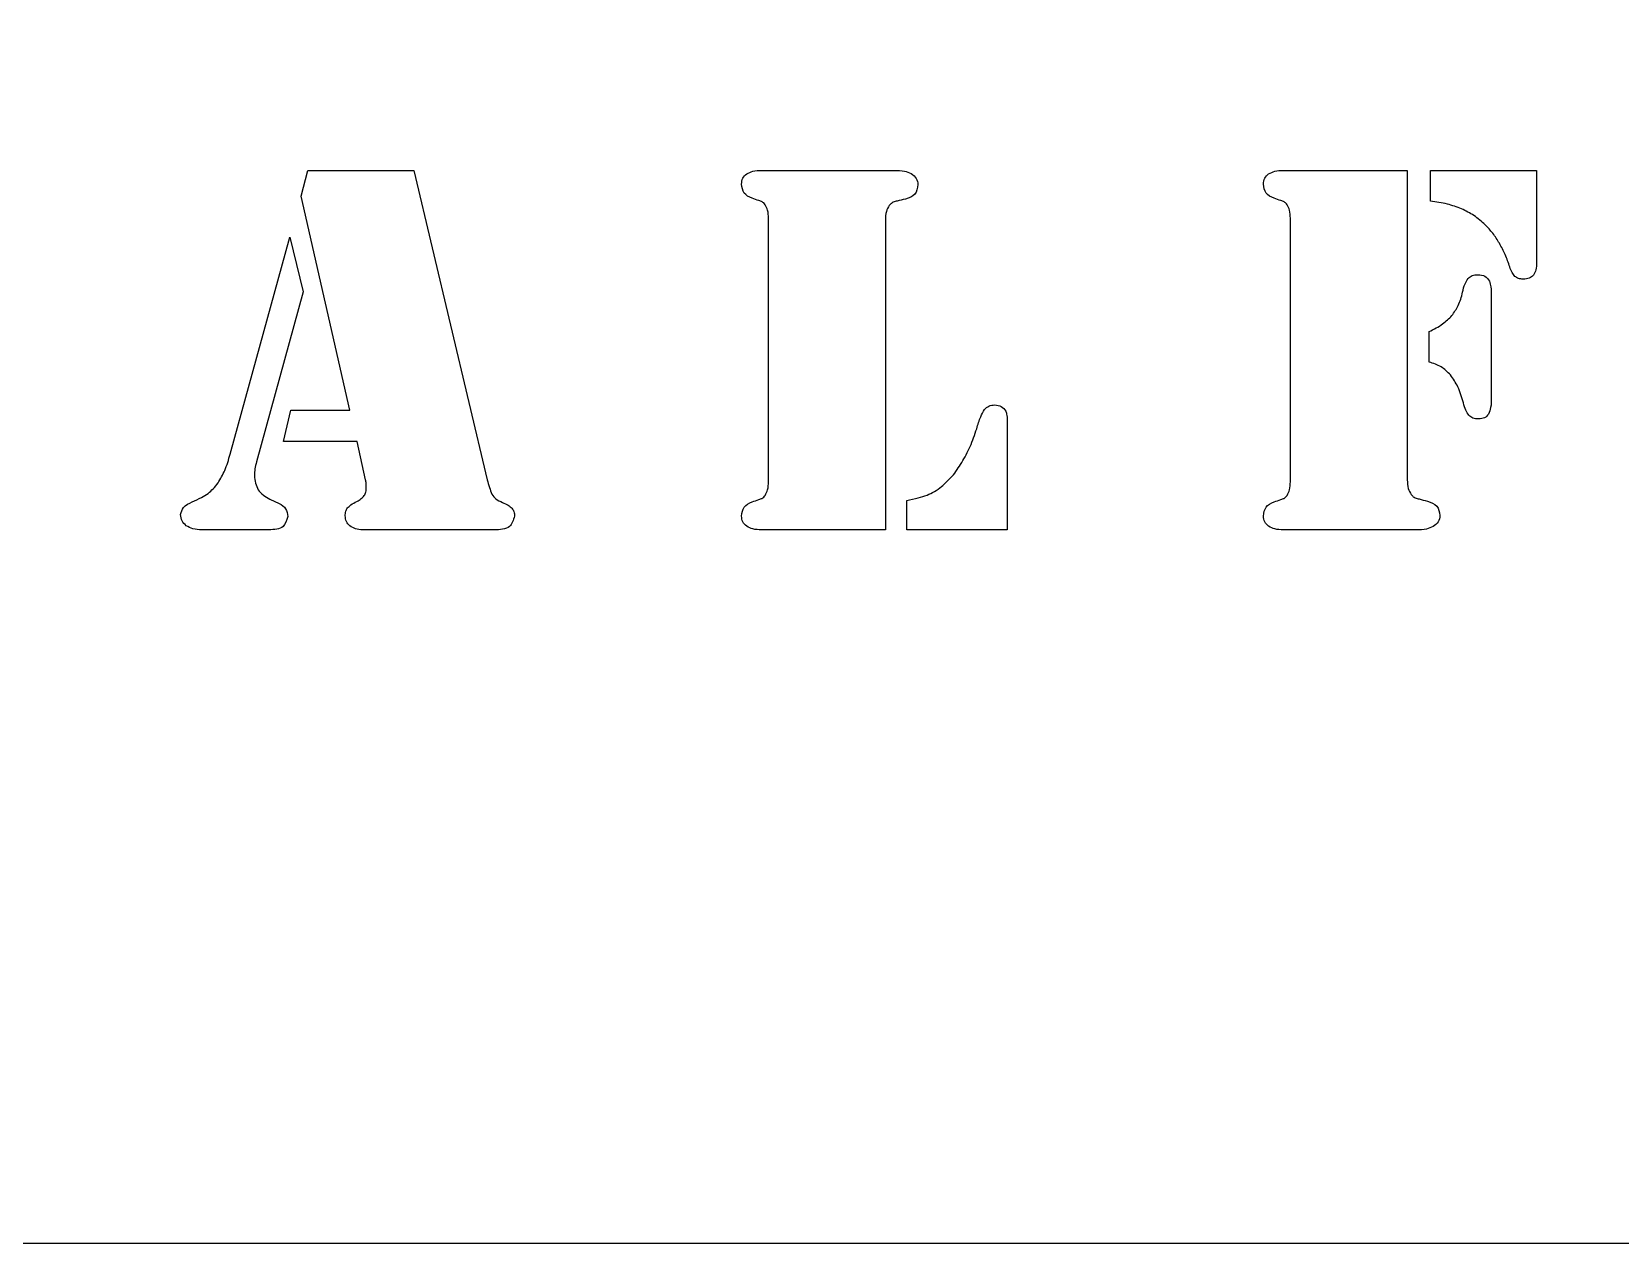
# Model space of a CAD drawing. Header units: millimetres. Extents: x 0 to 850, y -340 to 510.
# Drawn here: x 230.9 to 456.2, y -340 to -168.1 of the extents above; entities that cross this region are included whole.
import ezdxf

# ---------------------------------------------------------------- set-up
doc = ezdxf.new("R2010")
doc.units = ezdxf.units.MM
doc.layers.get('0').update_dxf_attribs({"linetype": 'CONTINUOUS'})

msp = doc.modelspace()

# ---------------------------------------------------------------- linework, layer by layer
for p, q in [((269.12, -191.43), (270.05, -187.77)), ((270.05, -187.77), (285.11, -187.77)), ((285.11, -187.77), (295.5, -231.67)), ((334.38, -187.77), (353.29, -187.77)), ((408.43, -187.77), (426.03, -187.77)), ((426.03, -187.77), (426.03, -231.67)), ((429.31, -192.14), (429.31, -187.77)), ((429.31, -187.77), (444.37, -187.77)), ((444.37, -187.77), (444.37, -200.81)), ((276, -221.81), (269.12, -191.43)), ((335.39, -231.97), (335.39, -194.57)), ((351.98, -194.83), (351.98, -238.77)), ((409.44, -231.97), (409.44, -194.57)), ((259.03, -228.05), (267.48, -197.26)), ((267.48, -197.26), (269.38, -204.99)), ((269.38, -204.99), (262.77, -229.13)), ((437.94, -205.7), (437.94, -219.94)), ((429.13, -214.97), (429.13, -210.64)), ((266.62, -226.25), (267.63, -221.81)), ((267.63, -221.81), (276, -221.81)), ((369.28, -223.56), (369.28, -238.77)), ((277.04, -226.25), (266.62, -226.25)), ((278.24, -231.67), (277.04, -226.25)), ((264.67, -234.44), (265.98, -235.03)), ((355.01, -238.77), (355.01, -234.59)), ((264.49, -238.77), (255, -238.77)), ((296.47, -238.77), (277.83, -238.77)), ((351.98, -238.77), (334.38, -238.77)), ((369.28, -238.77), (355.01, -238.77)), ((427.33, -238.77), (408.43, -238.77))]:
    msp.add_line(p, q)
msp.add_lwpolyline([(850, 510), (0, 510), (0, -340), (850, -340)], close=True)
for points, knots in [([(331.58, -189.71), (331.61, -189.42), (331.67, -188.85), (332.1, -188.46), (332.31, -188.27)], [0, 0, 0, 0, 0.0995854, 0.1960917, 0.1960917, 0.1960917, 0.1960917]), ([(332.31, -188.27), (332.6, -188.13), (333.25, -187.8), (333.98, -187.78), (334.38, -187.77)], [0, 0, 0, 0, 0.1129812, 0.2538745, 0.2538745, 0.2538745, 0.2538745]), ([(353.29, -187.77), (353.77, -187.77), (354.58, -187.78), (355.33, -188.09), (355.64, -188.22)], [0, 0, 0, 0, 0.1664568, 0.2842855, 0.2842855, 0.2842855, 0.2842855]), ([(355.64, -188.22), (355.93, -188.43), (356.47, -188.82), (356.57, -189.48), (356.61, -189.79)], [0, 0, 0, 0, 0.1181512, 0.2253265, 0.2253265, 0.2253265, 0.2253265]), ([(405.63, -189.71), (405.65, -189.42), (405.71, -188.85), (406.14, -188.46), (406.35, -188.27)], [0, 0, 0, 0, 0.0995854, 0.1960917, 0.1960917, 0.1960917, 0.1960917]), ([(406.35, -188.27), (406.64, -188.13), (407.29, -187.8), (408.02, -187.78), (408.43, -187.77)], [0, 0, 0, 0, 0.1129812, 0.2538745, 0.2538745, 0.2538745, 0.2538745]), ([(333.08, -191.73), (332.64, -191.53), (331.78, -191.12), (331.65, -190.18), (331.58, -189.71)], [0, 0, 0, 0, 0.1584858, 0.3142666, 0.3142666, 0.3142666, 0.3142666]), ([(356.61, -189.79), (356.53, -190.29), (356.35, -191.33), (355.34, -191.67), (354.82, -191.84)], [0, 0, 0, 0, 0.1657591, 0.3452034, 0.3452034, 0.3452034, 0.3452034]), ([(407.12, -191.73), (406.68, -191.53), (405.82, -191.12), (405.69, -190.18), (405.63, -189.71)], [0, 0, 0, 0, 0.1584858, 0.3142666, 0.3142666, 0.3142666, 0.3142666]), ([(334.51, -192.24), (334.36, -192.18), (333.89, -192), (333.4, -191.84), (333.08, -191.73)], [0, 0, 0, 0, 0.0580702, 0.1793509, 0.1793509, 0.1793509, 0.1793509]), ([(334.94, -192.67), (334.88, -192.57), (334.76, -192.4), (334.59, -192.28), (334.51, -192.24)], [0, 0, 0, 0, 0.0414461, 0.07210741, 0.07210741, 0.07210741, 0.07210741]), ([(335.39, -194.57), (335.39, -194.19), (335.38, -193.51), (335.07, -192.92), (334.94, -192.67)], [0, 0, 0, 0, 0.1336195, 0.2330381, 0.2330381, 0.2330381, 0.2330381]), ([(352.54, -192.74), (352.38, -193.02), (352.01, -193.66), (351.99, -194.41), (351.98, -194.83)], [0, 0, 0, 0, 0.1125447, 0.2585335, 0.2585335, 0.2585335, 0.2585335]), ([(353.1, -192.29), (353.01, -192.34), (352.8, -192.46), (352.63, -192.64), (352.54, -192.74)], [0, 0, 0, 0, 0.03750764, 0.0849137, 0.0849137, 0.0849137, 0.0849137]), ([(354.82, -191.84), (354.43, -191.93), (353.85, -192.06), (353.29, -192.23), (353.1, -192.29)], [0, 0, 0, 0, 0.1401951, 0.2090324, 0.2090324, 0.2090324, 0.2090324]), ([(408.56, -192.24), (408.41, -192.18), (407.93, -192), (407.45, -191.84), (407.12, -191.73)], [0, 0, 0, 0, 0.0580704, 0.1793511, 0.1793511, 0.1793511, 0.1793511]), ([(408.99, -192.67), (408.92, -192.57), (408.81, -192.4), (408.63, -192.28), (408.56, -192.24)], [0, 0, 0, 0, 0.04144625, 0.07210717, 0.07210717, 0.07210717, 0.07210717]), ([(409.44, -194.57), (409.43, -194.19), (409.42, -193.51), (409.12, -192.92), (408.99, -192.67)], [0, 0, 0, 0, 0.1336195, 0.2330382, 0.2330382, 0.2330382, 0.2330382]), ([(433.72, -193.23), (433.06, -192.98), (431.63, -192.46), (430.12, -192.25), (429.31, -192.14)], [0, 0, 0, 0, 0.2498566, 0.5354884, 0.5354884, 0.5354884, 0.5354884]), ([(437.09, -195.5), (436.57, -195.04), (435.55, -194.12), (434.33, -193.52), (433.72, -193.23)], [0, 0, 0, 0, 0.244404, 0.4799717, 0.4799717, 0.4799717, 0.4799717]), ([(439.1, -198.12), (438.8, -197.63), (438.22, -196.69), (437.45, -195.89), (437.09, -195.5)], [0, 0, 0, 0, 0.201156, 0.3895145, 0.3895145, 0.3895145, 0.3895145]), ([(440.56, -201.48), (440.36, -200.89), (439.97, -199.73), (439.39, -198.65), (439.1, -198.12)], [0, 0, 0, 0, 0.2200685, 0.4318832, 0.4318832, 0.4318832, 0.4318832]), ([(434.66, -203.11), (434.84, -202.95), (435.24, -202.61), (435.76, -202.58), (436.04, -202.57)], [0, 0, 0, 0, 0.0841302, 0.1788862, 0.1788862, 0.1788862, 0.1788862]), ([(436.04, -202.57), (436.4, -202.6), (437.1, -202.66), (437.49, -203.23), (437.68, -203.5)], [0, 0, 0, 0, 0.1218196, 0.2330696, 0.2330696, 0.2330696, 0.2330696]), ([(441.29, -202.81), (441.15, -202.64), (440.82, -202.25), (440.65, -201.76), (440.56, -201.48)], [0, 0, 0, 0, 0.0776921, 0.179425, 0.179425, 0.179425, 0.179425]), ([(442.47, -203.2), (442.24, -203.19), (441.81, -203.17), (441.45, -202.92), (441.29, -202.81)], [0, 0, 0, 0, 0.079414, 0.1485879, 0.1485879, 0.1485879, 0.1485879]), ([(443.92, -202.64), (443.74, -202.8), (443.32, -203.17), (442.77, -203.19), (442.47, -203.2)], [0, 0, 0, 0, 0.0850781, 0.1885965, 0.1885965, 0.1885965, 0.1885965]), ([(444.37, -200.81), (444.37, -201.18), (444.36, -201.83), (444.05, -202.4), (443.92, -202.64)], [0, 0, 0, 0, 0.129246, 0.2246478, 0.2246478, 0.2246478, 0.2246478]), ([(433.87, -205.07), (433.96, -204.66), (434.11, -203.96), (434.5, -203.36), (434.66, -203.11)], [0, 0, 0, 0, 0.1469461, 0.2503321, 0.2503321, 0.2503321, 0.2503321]), ([(437.68, -203.5), (437.76, -203.76), (437.96, -204.48), (437.95, -205.23), (437.94, -205.7)], [0, 0, 0, 0, 0.0962152, 0.2623274, 0.2623274, 0.2623274, 0.2623274]), ([(432.36, -208.38), (432.68, -207.91), (433.39, -206.9), (433.7, -205.71), (433.87, -205.07)], [0, 0, 0, 0, 0.198663, 0.430795, 0.430795, 0.430795, 0.430795]), ([(429.13, -210.64), (429.79, -210.31), (430.98, -209.72), (431.93, -208.79), (432.36, -208.38)], [0, 0, 0, 0, 0.2586328, 0.4664747, 0.4664747, 0.4664747, 0.4664747]), ([(432.15, -216.8), (431.73, -216.38), (430.88, -215.52), (429.72, -215.15), (429.13, -214.97)], [0, 0, 0, 0, 0.2072763, 0.4217449, 0.4217449, 0.4217449, 0.4217449]), ([(433.98, -220.76), (433.76, -219.98), (433.36, -218.56), (432.53, -217.35), (432.15, -216.8)], [0, 0, 0, 0, 0.2839356, 0.5163242, 0.5163242, 0.5163242, 0.5163242]), ([(434.77, -222.52), (434.61, -222.29), (434.24, -221.76), (434.08, -221.12), (433.98, -220.76)], [0, 0, 0, 0, 0.0972637, 0.2279269, 0.2279269, 0.2279269, 0.2279269]), ([(437.94, -219.94), (437.95, -220.44), (437.95, -221.28), (437.67, -222.06), (437.55, -222.37)], [0, 0, 0, 0, 0.1751061, 0.2913675, 0.2913675, 0.2913675, 0.2913675]), ([(364.95, -224.42), (365.11, -223.84), (365.38, -222.9), (365.86, -222.04), (366.05, -221.71)], [0, 0, 0, 0, 0.2116305, 0.3450853, 0.3450853, 0.3450853, 0.3450853]), ([(366.05, -221.71), (366.24, -221.52), (366.65, -221.12), (367.22, -221.08), (367.52, -221.06)], [0, 0, 0, 0, 0.0931055, 0.1954771, 0.1954771, 0.1954771, 0.1954771]), ([(367.52, -221.06), (367.85, -221.09), (368.48, -221.16), (368.87, -221.67), (369.06, -221.92)], [0, 0, 0, 0, 0.1095491, 0.2152382, 0.2152382, 0.2152382, 0.2152382]), ([(369.06, -221.92), (369.12, -222.12), (369.29, -222.66), (369.28, -223.22), (369.28, -223.56)], [0, 0, 0, 0, 0.0751763, 0.1962352, 0.1962352, 0.1962352, 0.1962352]), ([(436.11, -223.04), (435.85, -223.02), (435.34, -222.99), (434.95, -222.67), (434.77, -222.52)], [0, 0, 0, 0, 0.0914137, 0.1737065, 0.1737065, 0.1737065, 0.1737065]), ([(437.55, -222.37), (437.38, -222.56), (437, -222.99), (436.43, -223.02), (436.11, -223.04)], [0, 0, 0, 0, 0.0882976, 0.1940107, 0.1940107, 0.1940107, 0.1940107]), ([(362.82, -229.24), (363.24, -228.49), (364.09, -226.95), (364.66, -225.28), (364.95, -224.42)], [0, 0, 0, 0, 0.3032527, 0.6210651, 0.6210651, 0.6210651, 0.6210651]), ([(257.31, -232.12), (257.66, -231.54), (258.4, -230.25), (258.81, -228.82), (259.03, -228.05)], [0, 0, 0, 0, 0.2379447, 0.5218549, 0.5218549, 0.5218549, 0.5218549]), ([(262.77, -229.13), (262.68, -229.47), (262.52, -230.1), (262.48, -230.76), (262.47, -231.07)], [0, 0, 0, 0, 0.1215761, 0.2318171, 0.2318171, 0.2318171, 0.2318171]), ([(359.94, -232.64), (360.46, -232.17), (361.58, -231.17), (362.39, -229.91), (362.82, -229.24)], [0, 0, 0, 0, 0.2471181, 0.5261137, 0.5261137, 0.5261137, 0.5261137]), ([(262.47, -231.07), (262.57, -231.8), (262.76, -233.28), (264.03, -234.05), (264.67, -234.44)], [0, 0, 0, 0, 0.2460584, 0.4968028, 0.4968028, 0.4968028, 0.4968028]), ([(278.35, -232.79), (278.35, -232.59), (278.34, -232.22), (278.27, -231.85), (278.24, -231.67)], [0, 0, 0, 0, 0.0704069, 0.1327353, 0.1327353, 0.1327353, 0.1327353]), ([(295.5, -231.67), (295.6, -232.04), (295.79, -232.73), (296.05, -233.41), (296.17, -233.73)], [0, 0, 0, 0, 0.1338902, 0.2545345, 0.2545345, 0.2545345, 0.2545345]), ([(334.94, -233.88), (335.07, -233.62), (335.38, -233.03), (335.39, -232.36), (335.39, -231.97)], [0, 0, 0, 0, 0.0994192, 0.2330385, 0.2330385, 0.2330385, 0.2330385]), ([(408.99, -233.88), (409.12, -233.62), (409.42, -233.03), (409.43, -232.36), (409.44, -231.97)], [0, 0, 0, 0, 0.0994193, 0.2330386, 0.2330386, 0.2330386, 0.2330386]), ([(426.03, -231.67), (426.03, -232.1), (426.04, -232.85), (426.42, -233.49), (426.59, -233.76)], [0, 0, 0, 0, 0.1481728, 0.2587472, 0.2587472, 0.2587472, 0.2587472]), ([(253.65, -234.81), (254.1, -234.61), (254.89, -234.26), (255.61, -233.79), (255.91, -233.6)], [0, 0, 0, 0, 0.1737461, 0.3022875, 0.3022875, 0.3022875, 0.3022875]), ([(255.91, -233.6), (256.16, -233.39), (256.68, -232.95), (257.1, -232.41), (257.31, -232.12)], [0, 0, 0, 0, 0.1128419, 0.2401082, 0.2401082, 0.2401082, 0.2401082]), ([(277, -234.74), (277.23, -234.62), (277.63, -234.41), (277.92, -234.07), (278.05, -233.91)], [0, 0, 0, 0, 0.0878296, 0.15778, 0.15778, 0.15778, 0.15778]), ([(278.05, -233.91), (278.14, -233.75), (278.32, -233.4), (278.34, -233), (278.35, -232.79)], [0, 0, 0, 0, 0.0649383, 0.1379961, 0.1379961, 0.1379961, 0.1379961]), ([(296.17, -233.73), (296.34, -233.96), (296.72, -234.49), (297.32, -234.74), (297.67, -234.88)], [0, 0, 0, 0, 0.0990531, 0.2263982, 0.2263982, 0.2263982, 0.2263982]), ([(333.08, -234.81), (333.4, -234.7), (333.89, -234.54), (334.36, -234.36), (334.51, -234.31)], [0, 0, 0, 0, 0.1212806, 0.1793509, 0.1793509, 0.1793509, 0.1793509]), ([(334.51, -234.31), (334.59, -234.26), (334.76, -234.15), (334.88, -233.97), (334.94, -233.88)], [0, 0, 0, 0, 0.03066145, 0.07210736, 0.07210736, 0.07210736, 0.07210736]), ([(355.01, -234.59), (355.56, -234.48), (356.54, -234.29), (357.49, -233.98), (357.9, -233.84)], [0, 0, 0, 0, 0.1973264, 0.3521674, 0.3521674, 0.3521674, 0.3521674]), ([(357.9, -233.84), (358.26, -233.68), (358.98, -233.37), (359.62, -232.89), (359.94, -232.64)], [0, 0, 0, 0, 0.1361403, 0.2786517, 0.2786517, 0.2786517, 0.2786517]), ([(407.12, -234.81), (407.45, -234.7), (407.93, -234.54), (408.41, -234.36), (408.56, -234.31)], [0, 0, 0, 0, 0.1212806, 0.1793511, 0.1793511, 0.1793511, 0.1793511]), ([(408.56, -234.31), (408.63, -234.26), (408.81, -234.15), (408.92, -233.97), (408.99, -233.88)], [0, 0, 0, 0, 0.03066125, 0.07210717, 0.07210717, 0.07210717, 0.07210717]), ([(426.59, -233.76), (426.68, -233.87), (426.83, -234.07), (427.05, -234.18), (427.15, -234.23)], [0, 0, 0, 0, 0.04935559, 0.08657646, 0.08657646, 0.08657646, 0.08657646]), ([(427.15, -234.23), (427.33, -234.29), (427.9, -234.46), (428.48, -234.6), (428.87, -234.7)], [0, 0, 0, 0, 0.0686814, 0.2095478, 0.2095478, 0.2095478, 0.2095478]), ([(252.01, -236.6), (252.11, -236.25), (252.36, -235.39), (253.18, -235.02), (253.65, -234.81)], [0, 0, 0, 0, 0.1261203, 0.2992451, 0.2992451, 0.2992451, 0.2992451]), ([(252.81, -238.19), (252.58, -237.98), (252.11, -237.55), (252.04, -236.92), (252.01, -236.6)], [0, 0, 0, 0, 0.1074596, 0.2161035, 0.2161035, 0.2161035, 0.2161035]), ([(265.98, -235.03), (266.34, -235.25), (267.05, -235.68), (267.16, -236.5), (267.22, -236.9)], [0, 0, 0, 0, 0.139872, 0.2766357, 0.2766357, 0.2766357, 0.2766357]), ([(275.36, -236.79), (275.37, -236.57), (275.37, -236.17), (275.57, -235.82), (275.66, -235.67)], [0, 0, 0, 0, 0.0774231, 0.1383701, 0.1383701, 0.1383701, 0.1383701]), ([(275.66, -235.67), (275.82, -235.52), (276.22, -235.15), (276.71, -234.89), (277, -234.74)], [0, 0, 0, 0, 0.075569, 0.193357, 0.193357, 0.193357, 0.193357]), ([(297.67, -234.88), (297.95, -235.01), (298.44, -235.22), (298.84, -235.56), (299.01, -235.71)], [0, 0, 0, 0, 0.108118, 0.1863791, 0.1863791, 0.1863791, 0.1863791]), ([(299.01, -235.71), (299.12, -235.86), (299.35, -236.2), (299.37, -236.61), (299.38, -236.83)], [0, 0, 0, 0, 0.06597, 0.1414988, 0.1414988, 0.1414988, 0.1414988]), ([(331.58, -236.83), (331.65, -236.36), (331.78, -235.42), (332.64, -235.01), (333.08, -234.81)], [0, 0, 0, 0, 0.1557804, 0.3142659, 0.3142659, 0.3142659, 0.3142659]), ([(405.63, -236.83), (405.69, -236.36), (405.82, -235.42), (406.68, -235.01), (407.12, -234.81)], [0, 0, 0, 0, 0.1557804, 0.3142659, 0.3142659, 0.3142659, 0.3142659]), ([(428.87, -234.7), (429.39, -234.87), (430.39, -235.21), (430.57, -236.25), (430.66, -236.75)], [0, 0, 0, 0, 0.1794443, 0.3452034, 0.3452034, 0.3452034, 0.3452034]), ([(255, -238.77), (254.58, -238.76), (253.8, -238.73), (253.12, -238.36), (252.81, -238.19)], [0, 0, 0, 0, 0.1465972, 0.2692834, 0.2692834, 0.2692834, 0.2692834]), ([(267.22, -236.9), (267.05, -237.44), (266.65, -238.72), (265.28, -238.75), (264.49, -238.77)], [0, 0, 0, 0, 0.1833188, 0.4301706, 0.4301706, 0.4301706, 0.4301706]), ([(276.03, -238.23), (275.84, -238.03), (275.44, -237.63), (275.39, -237.07), (275.36, -236.79)], [0, 0, 0, 0, 0.094992, 0.1920829, 0.1920829, 0.1920829, 0.1920829]), ([(277.83, -238.77), (277.48, -238.76), (276.83, -238.73), (276.29, -238.39), (276.03, -238.23)], [0, 0, 0, 0, 0.1197458, 0.2236968, 0.2236968, 0.2236968, 0.2236968]), ([(299.38, -236.83), (299.2, -237.39), (298.77, -238.73), (297.31, -238.76), (296.47, -238.77)], [0, 0, 0, 0, 0.1916637, 0.4550793, 0.4550793, 0.4550793, 0.4550793]), ([(332.31, -238.27), (332.1, -238.08), (331.67, -237.69), (331.61, -237.12), (331.58, -236.83)], [0, 0, 0, 0, 0.0965061, 0.1960927, 0.1960927, 0.1960927, 0.1960927]), ([(334.38, -238.77), (333.98, -238.76), (333.25, -238.74), (332.6, -238.41), (332.31, -238.27)], [0, 0, 0, 0, 0.140893, 0.2538742, 0.2538742, 0.2538742, 0.2538742]), ([(406.35, -238.27), (406.14, -238.08), (405.71, -237.69), (405.65, -237.12), (405.63, -236.83)], [0, 0, 0, 0, 0.0965061, 0.1960927, 0.1960927, 0.1960927, 0.1960927]), ([(408.43, -238.77), (408.02, -238.76), (407.29, -238.74), (406.64, -238.41), (406.35, -238.27)], [0, 0, 0, 0, 0.1408932, 0.2538743, 0.2538743, 0.2538743, 0.2538743]), ([(429.69, -238.32), (429.38, -238.45), (428.63, -238.77), (427.81, -238.77), (427.33, -238.77)], [0, 0, 0, 0, 0.1178287, 0.284286, 0.284286, 0.284286, 0.284286]), ([(430.66, -236.75), (430.61, -237.07), (430.51, -237.72), (429.97, -238.12), (429.69, -238.32)], [0, 0, 0, 0, 0.1071748, 0.225326, 0.225326, 0.225326, 0.225326])]:
    msp.add_open_spline(points, degree=3, knots=knots)

doc.saveas('drawing.dxf')
